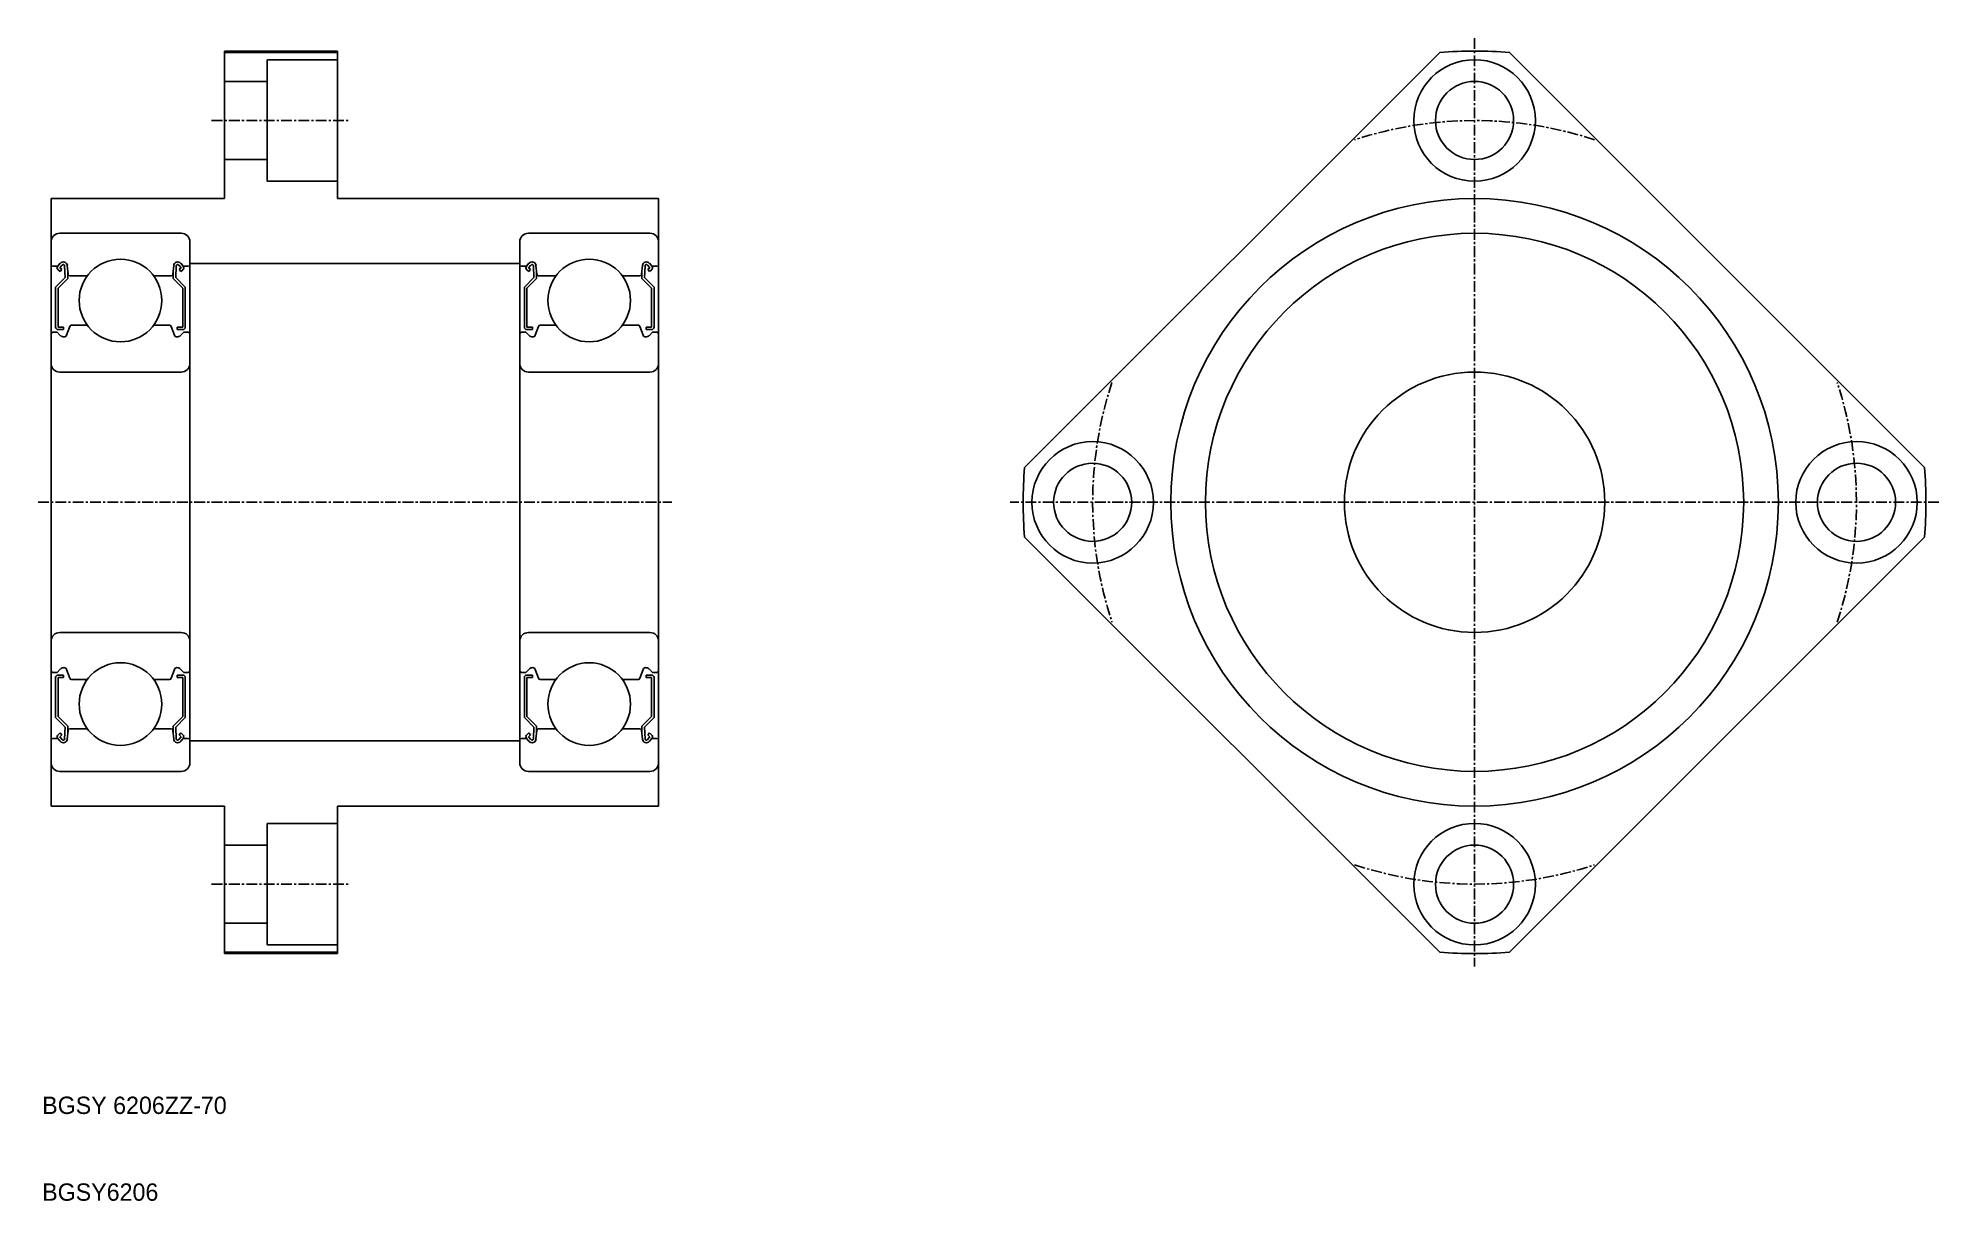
# Model space of a CAD drawing. Extents: x 128 to 347, y 52 to 186.
import ezdxf

# ---------------------------------------------------------------- set-up
doc = ezdxf.new("R2010")
doc.units = 0
doc.linetypes.add('CENTER', pattern=[2, 1.25, -0.25, 0.25, -0.25])
doc.linetypes.add('DASHED', pattern=[19.05, 12.7, -6.35])
doc.layers.get('0').update_dxf_attribs({"linetype": 'CONTINUOUS'})
doc.layers.add('CENTER', color=1, linetype='CENTER')

msp = doc.modelspace()

# ---------------------------------------------------------------- linework, layer by layer
for p, q in [((149.81, 184.05), (162.81, 184.05)), ((149.81, 167.05), (149.81, 184.05)), ((162.81, 184.05), (162.81, 167.05)), ((162.81, 183.9), (149.81, 183.9)), ((241.97, 136.07), (289.79, 183.9)), ((345.66, 136.07), (297.83, 183.9)), ((129.81, 132.05), (129.81, 167.05)), ((129.81, 167.05), (149.81, 167.05)), ((162.81, 167.05), (199.81, 167.05)), ((199.81, 167.05), (199.81, 132.05)), ((130.81, 163.05), (144.81, 163.05)), ((184.81, 163.05), (198.81, 163.05)), ((129.81, 162.05), (129.81, 102.05)), ((145.81, 162.05), (145.81, 102.05)), ((183.81, 162.05), (183.81, 102.05)), ((199.81, 162.05), (199.81, 102.05)), ((130.01, 159.25), (130.59, 159.25)), ((131.44, 157.95), (130.34, 156.85)), ((130.59, 159.25), (130.87, 159.59)), ((130.86, 158.63), (130.63, 158.83)), ((131.74, 157.83), (130.64, 156.73)), ((130.82, 159.06), (131.1, 159.39)), ((131.05, 158.86), (130.82, 159.06)), ((130.86, 158.63), (131.05, 158.86)), ((131.38, 159.3), (131.44, 157.95)), ((131.68, 159.33), (131.77, 158.33)), ((131.74, 158.68), (131.74, 157.83)), ((131.97, 158.15), (134, 158.15)), ((143.65, 158.15), (141.63, 158.15)), ((143.94, 159.33), (143.85, 158.33)), ((143.88, 158.68), (143.88, 157.83)), ((143.88, 157.83), (144.98, 156.73)), ((144.24, 159.3), (144.18, 157.95)), ((144.18, 157.95), (145.28, 156.85)), ((144.8, 159.06), (144.52, 159.39)), ((144.57, 158.86), (144.8, 159.06)), ((144.76, 158.63), (144.57, 158.86)), ((145.03, 159.25), (144.75, 159.59)), ((144.76, 158.63), (144.99, 158.83)), ((145.61, 159.25), (145.03, 159.25)), ((184.01, 159.25), (184.59, 159.25)), ((185.44, 157.95), (184.34, 156.85)), ((184.59, 159.25), (184.87, 159.59)), ((184.86, 158.63), (184.63, 158.83)), ((185.74, 157.83), (184.64, 156.73)), ((184.82, 159.06), (185.1, 159.39)), ((185.05, 158.86), (184.82, 159.06)), ((184.86, 158.63), (185.05, 158.86)), ((185.38, 159.3), (185.44, 157.95)), ((185.68, 159.33), (185.77, 158.33)), ((185.74, 158.68), (185.74, 157.83)), ((185.97, 158.15), (188, 158.15)), ((197.65, 158.15), (195.63, 158.15)), ((197.94, 159.33), (197.85, 158.33)), ((197.88, 158.68), (197.88, 157.83)), ((197.88, 157.83), (198.98, 156.73)), ((198.24, 159.3), (198.18, 157.95)), ((198.18, 157.95), (199.28, 156.85)), ((198.8, 159.06), (198.52, 159.39)), ((198.57, 158.86), (198.8, 159.06)), ((198.76, 158.63), (198.57, 158.86)), ((199.03, 159.25), (198.75, 159.59)), ((198.76, 158.63), (198.99, 158.83)), ((199.61, 159.25), (199.03, 159.25)), ((130.34, 156.85), (130.34, 152.25)), ((130.64, 156.73), (130.64, 152.25)), ((144.98, 156.73), (144.98, 152.25)), ((145.28, 156.85), (145.28, 152.25)), ((184.34, 156.85), (184.34, 152.25)), ((184.64, 156.73), (184.64, 152.25)), ((198.98, 156.73), (198.98, 152.25)), ((199.28, 156.85), (199.28, 152.25)), ((130.01, 151.65), (130.51, 151.65)), ((130.51, 151.65), (130.88, 151.28)), ((131.26, 152.25), (130.64, 152.25)), ((130.64, 151.95), (131.26, 151.95)), ((131.26, 151.95), (131.26, 152.25)), ((131.59, 151.3), (131.96, 152.32)), ((132.15, 152.45), (134, 152.45)), ((143.47, 152.45), (141.63, 152.45)), ((144.03, 151.3), (143.66, 152.32)), ((144.36, 152.25), (144.98, 152.25)), ((144.36, 151.95), (144.36, 152.25)), ((144.98, 151.95), (144.36, 151.95)), ((145.11, 151.65), (144.74, 151.28)), ((145.61, 151.65), (145.11, 151.65)), ((184.01, 151.65), (184.51, 151.65)), ((184.51, 151.65), (184.88, 151.28)), ((185.26, 152.25), (184.64, 152.25)), ((184.64, 151.95), (185.26, 151.95)), ((185.26, 151.95), (185.26, 152.25)), ((185.59, 151.3), (185.96, 152.32)), ((186.15, 152.45), (188, 152.45)), ((197.47, 152.45), (195.63, 152.45)), ((198.03, 151.3), (197.66, 152.32)), ((198.36, 152.25), (198.98, 152.25)), ((198.36, 151.95), (198.36, 152.25)), ((198.98, 151.95), (198.36, 151.95)), ((199.11, 151.65), (198.74, 151.28)), ((199.61, 151.65), (199.11, 151.65)), ((130.81, 147.05), (144.81, 147.05)), ((184.81, 147.05), (198.81, 147.05)), ((129.81, 132.05), (129.81, 97.05)), ((199.81, 97.05), (199.81, 132.05)), ((241.97, 128.03), (289.79, 80.21)), ((345.66, 128.03), (297.83, 80.21)), ((130.81, 117.05), (144.81, 117.05)), ((184.81, 117.05), (198.81, 117.05)), ((130.01, 112.45), (130.51, 112.45)), ((130.34, 107.25), (130.34, 111.85)), ((130.51, 112.45), (130.88, 112.82)), ((130.64, 112.15), (131.26, 112.15)), ((130.64, 107.37), (130.64, 111.85)), ((131.26, 111.85), (130.64, 111.85)), ((131.26, 112.15), (131.26, 111.85)), ((131.59, 112.8), (131.96, 111.78)), ((144.03, 112.8), (143.66, 111.78)), ((143.84, 112.29), (143.84, 112.29)), ((143.94, 112.55), (143.94, 112.55)), ((144.98, 112.15), (144.36, 112.15)), ((144.36, 112.15), (144.36, 111.85)), ((144.36, 111.85), (144.98, 111.85)), ((145.11, 112.45), (144.74, 112.82)), ((144.98, 107.37), (144.98, 111.85)), ((145.61, 112.45), (145.11, 112.45)), ((145.28, 107.25), (145.28, 111.85)), ((184.01, 112.45), (184.51, 112.45)), ((184.34, 107.25), (184.34, 111.85)), ((184.51, 112.45), (184.88, 112.82)), ((184.64, 112.15), (185.26, 112.15)), ((185.26, 111.85), (184.64, 111.85)), ((184.64, 107.37), (184.64, 111.85)), ((185.26, 112.15), (185.26, 111.85)), ((185.59, 112.8), (185.96, 111.78)), ((198.03, 112.8), (197.66, 111.78)), ((197.84, 112.29), (197.84, 112.29)), ((197.94, 112.55), (197.94, 112.55)), ((198.98, 112.15), (198.36, 112.15)), ((198.36, 112.15), (198.36, 111.85)), ((198.36, 111.85), (198.98, 111.85)), ((199.11, 112.45), (198.74, 112.82)), ((198.98, 107.37), (198.98, 111.85)), ((199.61, 112.45), (199.11, 112.45)), ((199.28, 107.25), (199.28, 111.85)), ((132.15, 111.65), (134, 111.65)), ((143.47, 111.65), (141.63, 111.65)), ((186.15, 111.65), (188, 111.65)), ((197.47, 111.65), (195.63, 111.65)), ((131.74, 106.27), (130.64, 107.37)), ((143.88, 106.27), (144.98, 107.37)), ((185.74, 106.27), (184.64, 107.37)), ((197.88, 106.27), (198.98, 107.37)), ((131.44, 106.15), (130.34, 107.25)), ((130.86, 105.47), (130.63, 105.27)), ((131.05, 105.24), (130.82, 105.04)), ((130.86, 105.47), (131.05, 105.24)), ((131.38, 104.8), (131.44, 106.15)), ((131.68, 104.77), (131.77, 105.77)), ((131.74, 105.42), (131.74, 106.27)), ((131.97, 105.95), (134, 105.95)), ((143.65, 105.95), (141.63, 105.95)), ((143.94, 104.77), (143.85, 105.77)), ((143.88, 105.42), (143.88, 106.27)), ((144.18, 106.15), (145.28, 107.25)), ((144.24, 104.8), (144.18, 106.15)), ((144.76, 105.47), (144.57, 105.24)), ((144.57, 105.24), (144.8, 105.04)), ((144.76, 105.47), (144.99, 105.27)), ((185.44, 106.15), (184.34, 107.25)), ((184.86, 105.47), (184.63, 105.27)), ((185.05, 105.24), (184.82, 105.04)), ((184.86, 105.47), (185.05, 105.24)), ((185.38, 104.8), (185.44, 106.15)), ((185.68, 104.77), (185.77, 105.77)), ((185.74, 105.42), (185.74, 106.27)), ((185.97, 105.95), (188, 105.95)), ((197.65, 105.95), (195.63, 105.95)), ((197.94, 104.77), (197.85, 105.77)), ((197.88, 105.42), (197.88, 106.27)), ((198.18, 106.15), (199.28, 107.25)), ((198.24, 104.8), (198.18, 106.15)), ((198.76, 105.47), (198.57, 105.24)), ((198.57, 105.24), (198.8, 105.04)), ((198.76, 105.47), (198.99, 105.27)), ((130.01, 104.85), (130.59, 104.85)), ((130.59, 104.85), (130.87, 104.51)), ((130.82, 105.04), (131.1, 104.71)), ((144.8, 105.04), (144.52, 104.71)), ((145.03, 104.85), (144.75, 104.51)), ((145.61, 104.85), (145.03, 104.85)), ((184.01, 104.85), (184.59, 104.85)), ((184.59, 104.85), (184.87, 104.51)), ((184.82, 105.04), (185.1, 104.71)), ((198.8, 105.04), (198.52, 104.71)), ((199.03, 104.85), (198.75, 104.51)), ((199.61, 104.85), (199.03, 104.85)), ((130.81, 101.05), (144.81, 101.05)), ((184.81, 101.05), (198.81, 101.05)), ((129.81, 97.05), (149.81, 97.05)), ((149.81, 97.05), (149.81, 80.05)), ((162.81, 80.05), (162.81, 97.05)), ((162.81, 97.05), (199.81, 97.05)), ((162.81, 80.21), (149.81, 80.21)), ((149.81, 80.05), (162.81, 80.05))]:
    msp.add_line(p, q)
at = {"color": 3, "linetype": 'DASHED'}
for p, q in [((162.81, 183.05), (154.71, 183.05)), ((154.71, 183.05), (154.71, 176.05)), ((154.71, 180.55), (149.81, 180.55)), ((154.71, 169.05), (154.71, 176.05)), ((154.71, 171.55), (149.81, 171.55)), ((162.81, 169.05), (154.71, 169.05)), ((162.81, 95.05), (154.71, 95.05)), ((154.71, 95.05), (154.71, 88.05)), ((154.71, 92.55), (149.81, 92.55)), ((154.71, 81.05), (154.71, 88.05)), ((154.71, 83.55), (149.81, 83.55)), ((162.81, 81.05), (154.71, 81.05))]:
    msp.add_line(p, q, dxfattribs=at)
at = {"color": 7, "linetype": 'CONTINUOUS'}
for p, q in [((145.81, 159.55), (183.81, 159.55)), ((145.81, 104.55), (183.81, 104.55))]:
    msp.add_line(p, q, dxfattribs=at)
for centre, radius in [((293.81, 176.05), 7), ((293.81, 176.05), 4.5), ((293.81, 132.05), 35), ((293.81, 132.05), 31), ((137.81, 155.3), 4.76), ((191.81, 155.3), 4.76), ((293.81, 132.05), 15), ((249.81, 132.05), 7), ((337.81, 132.05), 7), ((249.81, 132.05), 4.5), ((337.81, 132.05), 4.5), ((137.81, 108.8), 4.76), ((191.81, 108.8), 4.76), ((293.81, 88.05), 7), ((293.81, 88.05), 4.5)]:
    msp.add_circle(centre, radius)
for centre, radius, start, end in [((293.81, 132.05), 52, 85.5697, 94.4303), ((130.81, 162.05), 1, 90, 180), ((144.81, 162.05), 1, 0, 90), ((184.81, 162.05), 1, 90, 180), ((198.81, 162.05), 1, 0, 90), ((130.01, 159.45), 0.2, 180, 270), ((130.82, 159.06), 0.3, 139.9073, 229.9975), ((131.23, 159.29), 0.46, 4.9875, 139.9073), ((131.23, 159.29), 0.16, 2.3753, 139.9932), ((131.97, 158.35), 0.2, 184.9875, 270), ((143.65, 158.35), 0.2, 270, 355.0125), ((144.4, 159.29), 0.46, 40.0927, 175.0125), ((144.4, 159.29), 0.16, 40.0068, 177.6247), ((144.8, 159.06), 0.3, 310.0025, 40.0927), ((145.61, 159.45), 0.2, 270, 0), ((184.01, 159.45), 0.2, 180, 270), ((184.82, 159.06), 0.3, 139.9073, 229.9975), ((185.23, 159.29), 0.46, 4.9875, 139.9073), ((185.23, 159.29), 0.16, 2.3753, 139.9932), ((185.97, 158.35), 0.2, 184.9875, 270), ((197.65, 158.35), 0.2, 270, 355.0125), ((198.4, 159.29), 0.46, 40.0927, 175.0125), ((198.4, 159.29), 0.16, 40.0068, 177.6247), ((198.8, 159.06), 0.3, 310.0025, 40.0927), ((199.61, 159.45), 0.2, 270, 0), ((130.01, 151.45), 0.2, 90, 180), ((130.64, 152.25), 0.3, 180, 270), ((131.31, 151.7), 0.6, 225, 272.805), ((131.31, 151.4), 0.3, 265.5374, 340.0304), ((132.15, 152.25), 0.2, 90, 160.0304), ((143.47, 152.25), 0.2, 19.9696, 90), ((144.31, 151.4), 0.3, 199.9696, 274.4626), ((144.31, 151.7), 0.6, 267.195, 315), ((144.98, 152.25), 0.3, 270, 0), ((145.61, 151.45), 0.2, 0, 90), ((184.01, 151.45), 0.2, 90, 180), ((184.64, 152.25), 0.3, 180, 270), ((185.31, 151.7), 0.6, 225, 272.805), ((185.31, 151.4), 0.3, 265.5374, 340.0304), ((186.15, 152.25), 0.2, 90, 160.0304), ((197.47, 152.25), 0.2, 19.9696, 90), ((198.31, 151.4), 0.3, 199.9696, 274.4626), ((198.31, 151.7), 0.6, 267.195, 315), ((198.98, 152.25), 0.3, 270, 0), ((199.61, 151.45), 0.2, 0, 90), ((130.81, 148.05), 1, 180, 270), ((144.81, 148.05), 1, 270, 0), ((184.81, 148.05), 1, 180, 270), ((198.81, 148.05), 1, 270, 0), ((293.81, 132.05), 52, 175.5697, 184.4303), ((293.81, 132.05), 52, 355.5697, 4.4303), ((130.81, 116.05), 1, 90, 180), ((144.81, 116.05), 1, 0, 90), ((184.81, 116.05), 1, 90, 180), ((198.81, 116.05), 1, 0, 90), ((130.01, 112.65), 0.2, 180, 270), ((130.64, 111.85), 0.3, 90, 180), ((131.31, 112.4), 0.6, 87.195, 135), ((131.31, 112.7), 0.3, 19.9696, 94.4626), ((132.15, 111.85), 0.2, 199.9696, 270), ((143.47, 111.85), 0.2, 270, 340.0304), ((144.31, 112.7), 0.3, 85.5374, 160.0304), ((144.31, 112.4), 0.6, 45, 92.805), ((144.98, 111.85), 0.3, 0, 90), ((145.61, 112.65), 0.2, 270, 0), ((184.01, 112.65), 0.2, 180, 270), ((184.64, 111.85), 0.3, 90, 180), ((185.31, 112.4), 0.6, 87.195, 135), ((185.31, 112.7), 0.3, 19.9696, 94.4626), ((186.15, 111.85), 0.2, 199.9696, 270), ((197.47, 111.85), 0.2, 270, 340.0304), ((198.31, 112.7), 0.3, 85.5374, 160.0304), ((198.31, 112.4), 0.6, 45, 92.805), ((198.98, 111.85), 0.3, 0, 90), ((199.61, 112.65), 0.2, 270, 0), ((130.82, 105.04), 0.3, 130.0025, 220.0927), ((131.97, 105.75), 0.2, 90, 175.0125), ((143.65, 105.75), 0.2, 4.9875, 90), ((144.8, 105.04), 0.3, 319.9073, 49.9975), ((184.82, 105.04), 0.3, 130.0025, 220.0927), ((185.97, 105.75), 0.2, 90, 175.0125), ((197.65, 105.75), 0.2, 4.9875, 90), ((198.8, 105.04), 0.3, 319.9073, 49.9975), ((130.01, 104.65), 0.2, 90, 180), ((131.23, 104.81), 0.46, 220.0927, 355.0125), ((131.23, 104.81), 0.16, 220.0068, 357.6247), ((144.4, 104.81), 0.46, 184.9875, 319.9073), ((144.4, 104.81), 0.16, 182.3753, 319.9932), ((145.61, 104.65), 0.2, 0, 90), ((184.01, 104.65), 0.2, 90, 180), ((185.23, 104.81), 0.46, 220.0927, 355.0125), ((185.23, 104.81), 0.16, 220.0068, 357.6247), ((198.4, 104.81), 0.46, 184.9875, 319.9073), ((198.4, 104.81), 0.16, 182.3753, 319.9932), ((199.61, 104.65), 0.2, 0, 90), ((130.81, 102.05), 1, 180, 270), ((144.81, 102.05), 1, 270, 0), ((184.81, 102.05), 1, 180, 270), ((198.81, 102.05), 1, 270, 0), ((293.81, 132.05), 52, 265.5697, 274.4303)]:
    msp.add_arc(centre, radius, start, end)
at = {"layer": 'CENTER', "color": 1, "linetype": 'CENTER'}
for p, q in [((293.81, 185.55), (293.81, 78.55)), ((148.31, 176.05), (164.31, 176.05)), ((128.31, 132.05), (201.31, 132.05)), ((347.31, 132.05), (240.31, 132.05)), ((148.31, 88.05), (164.31, 88.05))]:
    msp.add_line(p, q, dxfattribs=at)
for start, end in [(71.6917, 108.3083), (161.6917, 198.3083), (341.6917, 18.3083), (251.6917, 288.3083)]:
    msp.add_arc((293.81, 132.05), 44, start, end, dxfattribs=at)

# ---------------------------------------------------------------- texts
for s, p in [('BGSY 6206ZZ-70', (128.79, 61.57)), ('BGSY6206', (128.79, 51.57))]:
    msp.add_text(s, height=2).set_placement(p)

doc.saveas('drawing.dxf')
